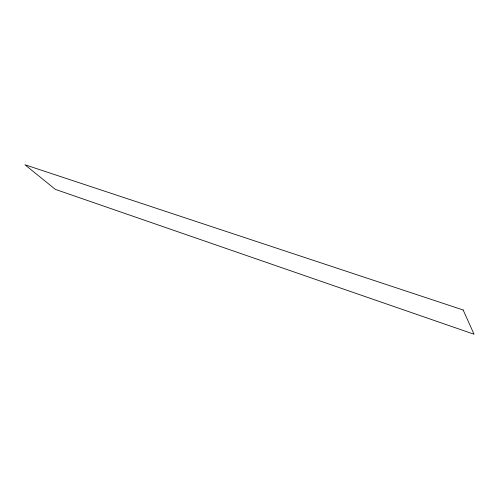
<?xml version="1.0" encoding="UTF-8"?>
<svg xmlns="http://www.w3.org/2000/svg" width="499" height="499" viewBox="0 0 499 499"><rect width="100%" height="100%" fill="white"/><g stroke="black" fill="none" stroke-linecap="round" stroke-linejoin="round"><path stroke-width="0.75" d="M463.141 309.985L24.95 164.764L55.364 189.383L474.05 334.236L463.141 309.985"/></g></svg>
